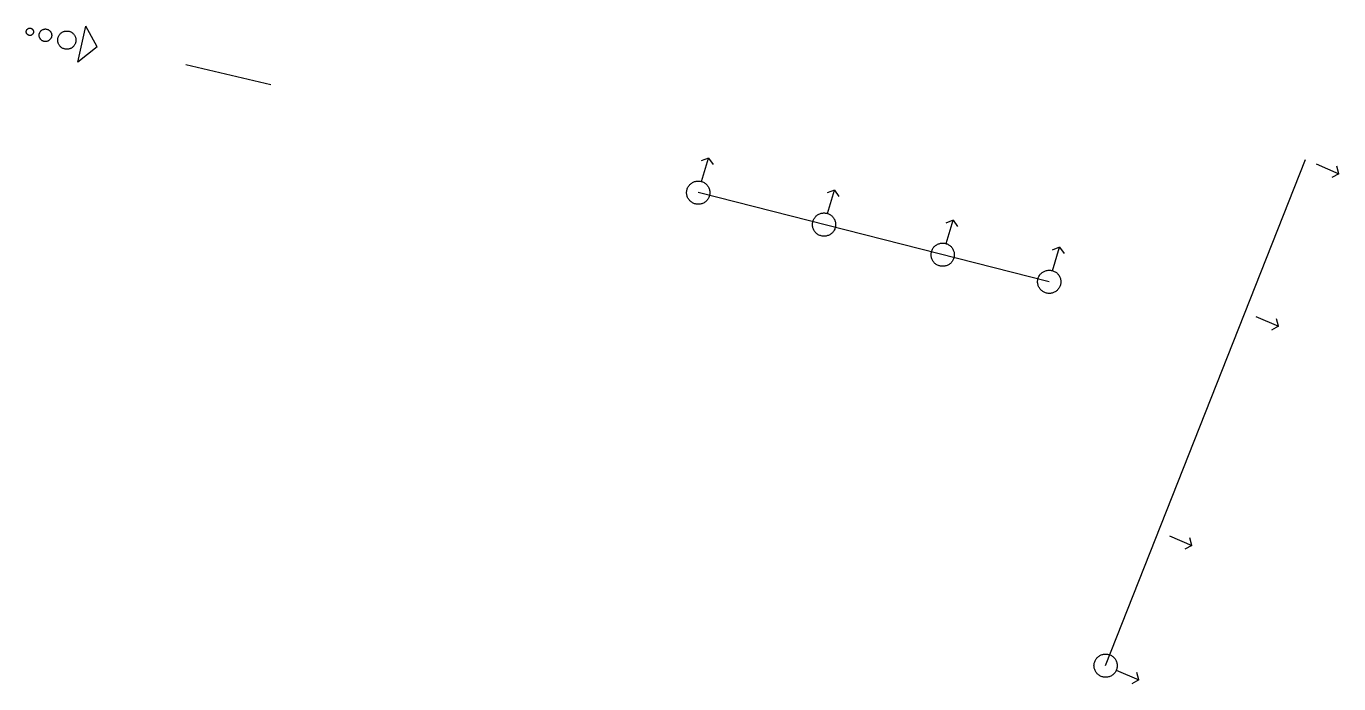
# Model space of a CAD drawing. Header units: inches. Extents: x 1390672 to 1398270, y 354915 to 360781.
# Drawn here: x 1394540.9 to 1394893.3, y 359137.7 to 359314.1 of the extents above; entities that cross this region are included whole.
import ezdxf

# ---------------------------------------------------------------- set-up
doc = ezdxf.new("R2010")
doc.units = ezdxf.units.IN
doc.header["$MEASUREMENT"] = 0

msp = doc.modelspace()

# ---------------------------------------------------------------- linework, layer by layer
for points in [[(1394542.85, 359312.59), (1394542.84, 359312.52), (1394542.84, 359312.46), (1394542.82, 359312.39), (1394542.81, 359312.32), (1394542.79, 359312.26), (1394542.76, 359312.19), (1394542.73, 359312.13), (1394542.7, 359312.07), (1394542.66, 359312.02), (1394542.62, 359311.96), (1394542.57, 359311.91), (1394542.52, 359311.86), (1394542.47, 359311.82), (1394542.41, 359311.78), (1394542.36, 359311.74), (1394542.3, 359311.71), (1394542.23, 359311.68), (1394542.17, 359311.66), (1394542.1, 359311.64), (1394542.04, 359311.63), (1394541.97, 359311.62), (1394541.9, 359311.61), (1394541.83, 359311.61), (1394541.77, 359311.62), (1394541.7, 359311.63), (1394541.63, 359311.64), (1394541.57, 359311.66), (1394541.5, 359311.68), (1394541.44, 359311.71), (1394541.38, 359311.74), (1394541.32, 359311.78), (1394541.27, 359311.82), (1394541.21, 359311.86), (1394541.16, 359311.91), (1394541.12, 359311.96), (1394541.08, 359312.02), (1394541.04, 359312.07), (1394541, 359312.13), (1394540.97, 359312.19), (1394540.95, 359312.26), (1394540.93, 359312.32), (1394540.91, 359312.39), (1394540.9, 359312.46), (1394540.89, 359312.52), (1394540.89, 359312.59), (1394540.89, 359312.66), (1394540.9, 359312.73), (1394540.91, 359312.79), (1394540.93, 359312.86), (1394540.95, 359312.93), (1394540.97, 359312.99), (1394541, 359313.05), (1394541.04, 359313.11), (1394541.08, 359313.17), (1394541.12, 359313.22), (1394541.16, 359313.27), (1394541.21, 359313.32), (1394541.27, 359313.36), (1394541.32, 359313.4), (1394541.38, 359313.44), (1394541.44, 359313.47), (1394541.5, 359313.5), (1394541.57, 359313.52), (1394541.63, 359313.54), (1394541.7, 359313.55), (1394541.77, 359313.56), (1394541.83, 359313.57), (1394541.9, 359313.57), (1394541.97, 359313.56), (1394542.04, 359313.55), (1394542.1, 359313.54), (1394542.17, 359313.52), (1394542.23, 359313.5), (1394542.3, 359313.47), (1394542.36, 359313.44), (1394542.41, 359313.4), (1394542.47, 359313.36), (1394542.52, 359313.32), (1394542.57, 359313.27), (1394542.62, 359313.22), (1394542.66, 359313.17), (1394542.7, 359313.11), (1394542.73, 359313.05), (1394542.76, 359312.99), (1394542.79, 359312.93), (1394542.81, 359312.86), (1394542.82, 359312.79), (1394542.84, 359312.73), (1394542.84, 359312.66), (1394542.85, 359312.59)], [(1394542.85, 359312.59), (1394542.84, 359312.52), (1394542.84, 359312.46), (1394542.82, 359312.39), (1394542.81, 359312.32), (1394542.79, 359312.26), (1394542.76, 359312.19), (1394542.73, 359312.13), (1394542.7, 359312.07), (1394542.66, 359312.02), (1394542.62, 359311.96), (1394542.57, 359311.91), (1394542.52, 359311.86), (1394542.47, 359311.82), (1394542.41, 359311.78), (1394542.36, 359311.74), (1394542.3, 359311.71), (1394542.23, 359311.68), (1394542.17, 359311.66), (1394542.1, 359311.64), (1394542.04, 359311.63), (1394541.97, 359311.62), (1394541.9, 359311.61), (1394541.83, 359311.61), (1394541.77, 359311.62), (1394541.7, 359311.63), (1394541.63, 359311.64), (1394541.57, 359311.66), (1394541.5, 359311.68), (1394541.44, 359311.71), (1394541.38, 359311.74), (1394541.32, 359311.78), (1394541.27, 359311.82), (1394541.21, 359311.86), (1394541.16, 359311.91), (1394541.12, 359311.96), (1394541.08, 359312.02), (1394541.04, 359312.07), (1394541, 359312.13), (1394540.97, 359312.19), (1394540.95, 359312.26), (1394540.93, 359312.32), (1394540.91, 359312.39), (1394540.9, 359312.46), (1394540.89, 359312.52), (1394540.89, 359312.59), (1394540.89, 359312.66), (1394540.9, 359312.73), (1394540.91, 359312.79), (1394540.93, 359312.86), (1394540.95, 359312.93), (1394540.97, 359312.99), (1394541, 359313.05), (1394541.04, 359313.11), (1394541.08, 359313.17), (1394541.12, 359313.22), (1394541.16, 359313.27), (1394541.21, 359313.32), (1394541.27, 359313.36), (1394541.32, 359313.4), (1394541.38, 359313.44), (1394541.44, 359313.47), (1394541.5, 359313.5), (1394541.57, 359313.52), (1394541.63, 359313.54), (1394541.7, 359313.55), (1394541.77, 359313.56), (1394541.83, 359313.57), (1394541.9, 359313.57), (1394541.97, 359313.56), (1394542.04, 359313.55), (1394542.1, 359313.54), (1394542.17, 359313.52), (1394542.23, 359313.5), (1394542.3, 359313.47), (1394542.36, 359313.44), (1394542.41, 359313.4), (1394542.47, 359313.36), (1394542.52, 359313.32), (1394542.57, 359313.27), (1394542.62, 359313.22), (1394542.66, 359313.17), (1394542.7, 359313.11), (1394542.73, 359313.05), (1394542.76, 359312.99), (1394542.79, 359312.93), (1394542.81, 359312.86), (1394542.82, 359312.79), (1394542.84, 359312.73), (1394542.84, 359312.66), (1394542.85, 359312.59)], [(1394547.73, 359311.65), (1394547.73, 359311.53), (1394547.71, 359311.41), (1394547.69, 359311.3), (1394547.67, 359311.18), (1394547.63, 359311.07), (1394547.59, 359310.96), (1394547.53, 359310.86), (1394547.47, 359310.76), (1394547.41, 359310.66), (1394547.34, 359310.56), (1394547.26, 359310.48), (1394547.17, 359310.4), (1394547.08, 359310.32), (1394546.99, 359310.25), (1394546.89, 359310.19), (1394546.78, 359310.13), (1394546.68, 359310.09), (1394546.57, 359310.04), (1394546.45, 359310.01), (1394546.34, 359309.99), (1394546.22, 359309.97), (1394546.1, 359309.96), (1394545.99, 359309.96), (1394545.87, 359309.97), (1394545.75, 359309.99), (1394545.64, 359310.01), (1394545.52, 359310.04), (1394545.41, 359310.09), (1394545.3, 359310.13), (1394545.2, 359310.19), (1394545.1, 359310.25), (1394545.01, 359310.32), (1394544.92, 359310.4), (1394544.83, 359310.48), (1394544.75, 359310.56), (1394544.68, 359310.66), (1394544.61, 359310.76), (1394544.55, 359310.86), (1394544.5, 359310.96), (1394544.46, 359311.07), (1394544.42, 359311.18), (1394544.39, 359311.3), (1394544.37, 359311.41), (1394544.36, 359311.53), (1394544.36, 359311.65), (1394544.36, 359311.77), (1394544.37, 359311.88), (1394544.39, 359312), (1394544.42, 359312.11), (1394544.46, 359312.23), (1394544.5, 359312.34), (1394544.55, 359312.44), (1394544.61, 359312.54), (1394544.68, 359312.64), (1394544.75, 359312.73), (1394544.83, 359312.82), (1394544.92, 359312.9), (1394545.01, 359312.98), (1394545.1, 359313.05), (1394545.2, 359313.11), (1394545.3, 359313.17), (1394545.41, 359313.21), (1394545.52, 359313.25), (1394545.64, 359313.29), (1394545.75, 359313.31), (1394545.87, 359313.33), (1394545.99, 359313.34), (1394546.1, 359313.34), (1394546.22, 359313.33), (1394546.34, 359313.31), (1394546.45, 359313.29), (1394546.57, 359313.25), (1394546.68, 359313.21), (1394546.78, 359313.17), (1394546.89, 359313.11), (1394546.99, 359313.05), (1394547.08, 359312.98), (1394547.17, 359312.9), (1394547.26, 359312.82), (1394547.34, 359312.73), (1394547.41, 359312.64), (1394547.47, 359312.54), (1394547.53, 359312.44), (1394547.59, 359312.34), (1394547.63, 359312.23), (1394547.67, 359312.11), (1394547.69, 359312), (1394547.71, 359311.88), (1394547.73, 359311.77), (1394547.73, 359311.65)], [(1394547.73, 359311.65), (1394547.73, 359311.53), (1394547.71, 359311.41), (1394547.69, 359311.3), (1394547.67, 359311.18), (1394547.63, 359311.07), (1394547.59, 359310.96), (1394547.53, 359310.86), (1394547.47, 359310.76), (1394547.41, 359310.66), (1394547.34, 359310.56), (1394547.26, 359310.48), (1394547.17, 359310.4), (1394547.08, 359310.32), (1394546.99, 359310.25), (1394546.89, 359310.19), (1394546.78, 359310.13), (1394546.68, 359310.09), (1394546.57, 359310.04), (1394546.45, 359310.01), (1394546.34, 359309.99), (1394546.22, 359309.97), (1394546.1, 359309.96), (1394545.99, 359309.96), (1394545.87, 359309.97), (1394545.75, 359309.99), (1394545.64, 359310.01), (1394545.52, 359310.04), (1394545.41, 359310.09), (1394545.3, 359310.13), (1394545.2, 359310.19), (1394545.1, 359310.25), (1394545.01, 359310.32), (1394544.92, 359310.4), (1394544.83, 359310.48), (1394544.75, 359310.56), (1394544.68, 359310.66), (1394544.61, 359310.76), (1394544.55, 359310.86), (1394544.5, 359310.96), (1394544.46, 359311.07), (1394544.42, 359311.18), (1394544.39, 359311.3), (1394544.37, 359311.41), (1394544.36, 359311.53), (1394544.36, 359311.65), (1394544.36, 359311.77), (1394544.37, 359311.88), (1394544.39, 359312), (1394544.42, 359312.11), (1394544.46, 359312.23), (1394544.5, 359312.34), (1394544.55, 359312.44), (1394544.61, 359312.54), (1394544.68, 359312.64), (1394544.75, 359312.73), (1394544.83, 359312.82), (1394544.92, 359312.9), (1394545.01, 359312.98), (1394545.1, 359313.05), (1394545.2, 359313.11), (1394545.3, 359313.17), (1394545.41, 359313.21), (1394545.52, 359313.25), (1394545.64, 359313.29), (1394545.75, 359313.31), (1394545.87, 359313.33), (1394545.99, 359313.34), (1394546.1, 359313.34), (1394546.22, 359313.33), (1394546.34, 359313.31), (1394546.45, 359313.29), (1394546.57, 359313.25), (1394546.68, 359313.21), (1394546.78, 359313.17), (1394546.89, 359313.11), (1394546.99, 359313.05), (1394547.08, 359312.98), (1394547.17, 359312.9), (1394547.26, 359312.82), (1394547.34, 359312.73), (1394547.41, 359312.64), (1394547.47, 359312.54), (1394547.53, 359312.44), (1394547.59, 359312.34), (1394547.63, 359312.23), (1394547.67, 359312.11), (1394547.69, 359312), (1394547.71, 359311.88), (1394547.73, 359311.77), (1394547.73, 359311.65)], [(1394554.24, 359310.35), (1394554.24, 359310.18), (1394554.22, 359310.01), (1394554.19, 359309.84), (1394554.15, 359309.68), (1394554.1, 359309.51), (1394554.03, 359309.36), (1394553.96, 359309.2), (1394553.87, 359309.05), (1394553.77, 359308.91), (1394553.67, 359308.78), (1394553.55, 359308.65), (1394553.43, 359308.53), (1394553.3, 359308.42), (1394553.16, 359308.32), (1394553.02, 359308.23), (1394552.87, 359308.15), (1394552.71, 359308.08), (1394552.55, 359308.02), (1394552.38, 359307.98), (1394552.22, 359307.94), (1394552.05, 359307.92), (1394551.88, 359307.9), (1394551.71, 359307.9), (1394551.54, 359307.92), (1394551.37, 359307.94), (1394551.2, 359307.98), (1394551.03, 359308.02), (1394550.87, 359308.08), (1394550.72, 359308.15), (1394550.57, 359308.23), (1394550.42, 359308.32), (1394550.28, 359308.42), (1394550.15, 359308.53), (1394550.03, 359308.65), (1394549.91, 359308.78), (1394549.81, 359308.91), (1394549.71, 359309.05), (1394549.63, 359309.2), (1394549.55, 359309.36), (1394549.49, 359309.51), (1394549.44, 359309.68), (1394549.39, 359309.84), (1394549.36, 359310.01), (1394549.35, 359310.18), (1394549.34, 359310.35), (1394549.35, 359310.52), (1394549.36, 359310.69), (1394549.39, 359310.86), (1394549.44, 359311.03), (1394549.49, 359311.19), (1394549.55, 359311.35), (1394549.63, 359311.5), (1394549.71, 359311.65), (1394549.81, 359311.79), (1394549.91, 359311.93), (1394550.03, 359312.06), (1394550.15, 359312.17), (1394550.28, 359312.28), (1394550.42, 359312.39), (1394550.57, 359312.48), (1394550.72, 359312.56), (1394550.87, 359312.63), (1394551.03, 359312.68), (1394551.2, 359312.73), (1394551.37, 359312.77), (1394551.54, 359312.79), (1394551.71, 359312.8), (1394551.88, 359312.8), (1394552.05, 359312.79), (1394552.22, 359312.77), (1394552.38, 359312.73), (1394552.55, 359312.68), (1394552.71, 359312.63), (1394552.87, 359312.56), (1394553.02, 359312.48), (1394553.16, 359312.39), (1394553.3, 359312.28), (1394553.43, 359312.17), (1394553.55, 359312.06), (1394553.67, 359311.93), (1394553.77, 359311.79), (1394553.87, 359311.65), (1394553.96, 359311.5), (1394554.03, 359311.35), (1394554.1, 359311.19), (1394554.15, 359311.03), (1394554.19, 359310.86), (1394554.22, 359310.69), (1394554.24, 359310.52), (1394554.24, 359310.35)], [(1394554.24, 359310.35), (1394554.24, 359310.18), (1394554.22, 359310.01), (1394554.19, 359309.84), (1394554.15, 359309.68), (1394554.1, 359309.51), (1394554.03, 359309.36), (1394553.96, 359309.2), (1394553.87, 359309.05), (1394553.77, 359308.91), (1394553.67, 359308.78), (1394553.55, 359308.65), (1394553.43, 359308.53), (1394553.3, 359308.42), (1394553.16, 359308.32), (1394553.02, 359308.23), (1394552.87, 359308.15), (1394552.71, 359308.08), (1394552.55, 359308.02), (1394552.38, 359307.98), (1394552.22, 359307.94), (1394552.05, 359307.92), (1394551.88, 359307.9), (1394551.71, 359307.9), (1394551.54, 359307.92), (1394551.37, 359307.94), (1394551.2, 359307.98), (1394551.03, 359308.02), (1394550.87, 359308.08), (1394550.72, 359308.15), (1394550.57, 359308.23), (1394550.42, 359308.32), (1394550.28, 359308.42), (1394550.15, 359308.53), (1394550.03, 359308.65), (1394549.91, 359308.78), (1394549.81, 359308.91), (1394549.71, 359309.05), (1394549.63, 359309.2), (1394549.55, 359309.36), (1394549.49, 359309.51), (1394549.44, 359309.68), (1394549.39, 359309.84), (1394549.36, 359310.01), (1394549.35, 359310.18), (1394549.34, 359310.35), (1394549.35, 359310.52), (1394549.36, 359310.69), (1394549.39, 359310.86), (1394549.44, 359311.03), (1394549.49, 359311.19), (1394549.55, 359311.35), (1394549.63, 359311.5), (1394549.71, 359311.65), (1394549.81, 359311.79), (1394549.91, 359311.93), (1394550.03, 359312.06), (1394550.15, 359312.17), (1394550.28, 359312.28), (1394550.42, 359312.39), (1394550.57, 359312.48), (1394550.72, 359312.56), (1394550.87, 359312.63), (1394551.03, 359312.68), (1394551.2, 359312.73), (1394551.37, 359312.77), (1394551.54, 359312.79), (1394551.71, 359312.8), (1394551.88, 359312.8), (1394552.05, 359312.79), (1394552.22, 359312.77), (1394552.38, 359312.73), (1394552.55, 359312.68), (1394552.71, 359312.63), (1394552.87, 359312.56), (1394553.02, 359312.48), (1394553.16, 359312.39), (1394553.3, 359312.28), (1394553.43, 359312.17), (1394553.55, 359312.06), (1394553.67, 359311.93), (1394553.77, 359311.79), (1394553.87, 359311.65), (1394553.96, 359311.5), (1394554.03, 359311.35), (1394554.1, 359311.19), (1394554.15, 359311.03), (1394554.19, 359310.86), (1394554.22, 359310.69), (1394554.24, 359310.52), (1394554.24, 359310.35)], [(1394554.71, 359304.42), (1394556.89, 359314.07)], [(1394554.71, 359304.42), (1394556.89, 359314.07)], [(1394559.9, 359308.53), (1394556.89, 359314.07)], [(1394559.9, 359308.53), (1394556.89, 359314.07)], [(1394559.9, 359308.53), (1394554.71, 359304.42)], [(1394559.9, 359308.53), (1394554.71, 359304.42)], [(1394606.51, 359298.32), (1394583.77, 359303.69)], [(1394606.51, 359298.32), (1394583.77, 359303.69)], [(1394724.09, 359278.7), (1394722.13, 359277.93)], [(1394724.09, 359278.7), (1394722.13, 359277.93)], [(1394724.09, 359278.7), (1394722.13, 359277.93)], [(1394722.21, 359272.41), (1394724.09, 359278.7)], [(1394722.21, 359272.41), (1394724.09, 359278.7)], [(1394722.21, 359272.41), (1394724.09, 359278.7)], [(1394724.09, 359278.7), (1394725.31, 359276.98)], [(1394724.09, 359278.7), (1394725.31, 359276.98)], [(1394724.09, 359278.7), (1394725.31, 359276.98)], [(1394830.67, 359142.52), (1394884.37, 359278.36)], [(1394887.23, 359277.12), (1394893.26, 359274.51)], [(1394893.26, 359274.51), (1394892.72, 359276.55)], [(1394724.42, 359269.43), (1394724.41, 359269.21), (1394724.39, 359268.99), (1394724.35, 359268.78), (1394724.3, 359268.57), (1394724.23, 359268.36), (1394724.15, 359268.16), (1394724.05, 359267.96), (1394723.94, 359267.77), (1394723.82, 359267.59), (1394723.69, 359267.42), (1394723.54, 359267.26), (1394723.39, 359267.11), (1394723.22, 359266.97), (1394723.04, 359266.84), (1394722.86, 359266.73), (1394722.67, 359266.62), (1394722.47, 359266.54), (1394722.27, 359266.46), (1394722.06, 359266.4), (1394721.84, 359266.36), (1394721.63, 359266.33), (1394721.41, 359266.31), (1394721.19, 359266.31), (1394720.98, 359266.33), (1394720.76, 359266.36), (1394720.55, 359266.4), (1394720.34, 359266.46), (1394720.13, 359266.54), (1394719.94, 359266.62), (1394719.74, 359266.73), (1394719.56, 359266.84), (1394719.38, 359266.97), (1394719.22, 359267.11), (1394719.06, 359267.26), (1394718.91, 359267.42), (1394718.78, 359267.59), (1394718.66, 359267.77), (1394718.55, 359267.96), (1394718.45, 359268.16), (1394718.37, 359268.36), (1394718.31, 359268.57), (1394718.25, 359268.78), (1394718.22, 359268.99), (1394718.19, 359269.21), (1394718.19, 359269.43), (1394718.19, 359269.64), (1394718.22, 359269.86), (1394718.25, 359270.07), (1394718.31, 359270.28), (1394718.37, 359270.49), (1394718.45, 359270.69), (1394718.55, 359270.89), (1394718.66, 359271.08), (1394718.78, 359271.26), (1394718.91, 359271.43), (1394719.06, 359271.59), (1394719.22, 359271.74), (1394719.38, 359271.88), (1394719.56, 359272.01), (1394719.74, 359272.12), (1394719.94, 359272.23), (1394720.13, 359272.32), (1394720.34, 359272.39), (1394720.55, 359272.45), (1394720.76, 359272.49), (1394720.98, 359272.53), (1394721.19, 359272.54), (1394721.41, 359272.54), (1394721.63, 359272.53), (1394721.84, 359272.49), (1394722.06, 359272.45), (1394722.27, 359272.39), (1394722.47, 359272.32), (1394722.67, 359272.23), (1394722.86, 359272.12), (1394723.04, 359272.01), (1394723.22, 359271.88), (1394723.39, 359271.74), (1394723.54, 359271.59), (1394723.69, 359271.43), (1394723.82, 359271.26), (1394723.94, 359271.08), (1394724.05, 359270.89), (1394724.15, 359270.69), (1394724.23, 359270.49), (1394724.3, 359270.28), (1394724.35, 359270.07), (1394724.39, 359269.86), (1394724.41, 359269.64), (1394724.42, 359269.43)], [(1394724.42, 359269.43), (1394724.41, 359269.21), (1394724.39, 359268.99), (1394724.35, 359268.78), (1394724.3, 359268.57), (1394724.23, 359268.36), (1394724.15, 359268.16), (1394724.05, 359267.96), (1394723.94, 359267.77), (1394723.82, 359267.59), (1394723.69, 359267.42), (1394723.54, 359267.26), (1394723.39, 359267.11), (1394723.22, 359266.97), (1394723.04, 359266.84), (1394722.86, 359266.73), (1394722.67, 359266.62), (1394722.47, 359266.54), (1394722.27, 359266.46), (1394722.06, 359266.4), (1394721.84, 359266.36), (1394721.63, 359266.33), (1394721.41, 359266.31), (1394721.19, 359266.31), (1394720.98, 359266.33), (1394720.76, 359266.36), (1394720.55, 359266.4), (1394720.34, 359266.46), (1394720.13, 359266.54), (1394719.94, 359266.62), (1394719.74, 359266.73), (1394719.56, 359266.84), (1394719.38, 359266.97), (1394719.22, 359267.11), (1394719.06, 359267.26), (1394718.91, 359267.42), (1394718.78, 359267.59), (1394718.66, 359267.77), (1394718.55, 359267.96), (1394718.45, 359268.16), (1394718.37, 359268.36), (1394718.31, 359268.57), (1394718.25, 359268.78), (1394718.22, 359268.99), (1394718.19, 359269.21), (1394718.19, 359269.43), (1394718.19, 359269.64), (1394718.22, 359269.86), (1394718.25, 359270.07), (1394718.31, 359270.28), (1394718.37, 359270.49), (1394718.45, 359270.69), (1394718.55, 359270.89), (1394718.66, 359271.08), (1394718.78, 359271.26), (1394718.91, 359271.43), (1394719.06, 359271.59), (1394719.22, 359271.74), (1394719.38, 359271.88), (1394719.56, 359272.01), (1394719.74, 359272.12), (1394719.94, 359272.23), (1394720.13, 359272.32), (1394720.34, 359272.39), (1394720.55, 359272.45), (1394720.76, 359272.49), (1394720.98, 359272.53), (1394721.19, 359272.54), (1394721.41, 359272.54), (1394721.63, 359272.53), (1394721.84, 359272.49), (1394722.06, 359272.45), (1394722.27, 359272.39), (1394722.47, 359272.32), (1394722.67, 359272.23), (1394722.86, 359272.12), (1394723.04, 359272.01), (1394723.22, 359271.88), (1394723.39, 359271.74), (1394723.54, 359271.59), (1394723.69, 359271.43), (1394723.82, 359271.26), (1394723.94, 359271.08), (1394724.05, 359270.89), (1394724.15, 359270.69), (1394724.23, 359270.49), (1394724.3, 359270.28), (1394724.35, 359270.07), (1394724.39, 359269.86), (1394724.41, 359269.64), (1394724.42, 359269.43)], [(1394724.42, 359269.43), (1394724.41, 359269.21), (1394724.39, 359268.99), (1394724.35, 359268.78), (1394724.3, 359268.57), (1394724.23, 359268.36), (1394724.15, 359268.16), (1394724.05, 359267.96), (1394723.94, 359267.77), (1394723.82, 359267.59), (1394723.69, 359267.42), (1394723.54, 359267.26), (1394723.39, 359267.11), (1394723.22, 359266.97), (1394723.04, 359266.84), (1394722.86, 359266.73), (1394722.67, 359266.62), (1394722.47, 359266.54), (1394722.27, 359266.46), (1394722.06, 359266.4), (1394721.84, 359266.36), (1394721.63, 359266.33), (1394721.41, 359266.31), (1394721.19, 359266.31), (1394720.98, 359266.33), (1394720.76, 359266.36), (1394720.55, 359266.4), (1394720.34, 359266.46), (1394720.13, 359266.54), (1394719.94, 359266.62), (1394719.74, 359266.73), (1394719.56, 359266.84), (1394719.38, 359266.97), (1394719.22, 359267.11), (1394719.06, 359267.26), (1394718.91, 359267.42), (1394718.78, 359267.59), (1394718.66, 359267.77), (1394718.55, 359267.96), (1394718.45, 359268.16), (1394718.37, 359268.36), (1394718.31, 359268.57), (1394718.25, 359268.78), (1394718.22, 359268.99), (1394718.19, 359269.21), (1394718.19, 359269.43), (1394718.19, 359269.64), (1394718.22, 359269.86), (1394718.25, 359270.07), (1394718.31, 359270.28), (1394718.37, 359270.49), (1394718.45, 359270.69), (1394718.55, 359270.89), (1394718.66, 359271.08), (1394718.78, 359271.26), (1394718.91, 359271.43), (1394719.06, 359271.59), (1394719.22, 359271.74), (1394719.38, 359271.88), (1394719.56, 359272.01), (1394719.74, 359272.12), (1394719.94, 359272.23), (1394720.13, 359272.32), (1394720.34, 359272.39), (1394720.55, 359272.45), (1394720.76, 359272.49), (1394720.98, 359272.53), (1394721.19, 359272.54), (1394721.41, 359272.54), (1394721.63, 359272.53), (1394721.84, 359272.49), (1394722.06, 359272.45), (1394722.27, 359272.39), (1394722.47, 359272.32), (1394722.67, 359272.23), (1394722.86, 359272.12), (1394723.04, 359272.01), (1394723.22, 359271.88), (1394723.39, 359271.74), (1394723.54, 359271.59), (1394723.69, 359271.43), (1394723.82, 359271.26), (1394723.94, 359271.08), (1394724.05, 359270.89), (1394724.15, 359270.69), (1394724.23, 359270.49), (1394724.3, 359270.28), (1394724.35, 359270.07), (1394724.39, 359269.86), (1394724.41, 359269.64), (1394724.42, 359269.43)], [(1394893.26, 359274.51), (1394891.41, 359273.51)], [(1394815.53, 359245.51), (1394721.3, 359269.43)], [(1394815.53, 359245.51), (1394721.3, 359269.43)], [(1394815.53, 359245.51), (1394721.3, 359269.43)], [(1394757.87, 359270.13), (1394755.91, 359269.36)], [(1394757.87, 359270.13), (1394755.91, 359269.36)], [(1394757.87, 359270.13), (1394755.91, 359269.36)], [(1394755.98, 359263.84), (1394757.87, 359270.13)], [(1394755.98, 359263.84), (1394757.87, 359270.13)], [(1394755.98, 359263.84), (1394757.87, 359270.13)], [(1394757.87, 359270.13), (1394759.08, 359268.41)], [(1394757.87, 359270.13), (1394759.08, 359268.41)], [(1394757.87, 359270.13), (1394759.08, 359268.41)], [(1394758.19, 359260.85), (1394758.19, 359260.64), (1394758.16, 359260.42), (1394758.13, 359260.21), (1394758.07, 359259.99), (1394758.01, 359259.79), (1394757.93, 359259.59), (1394757.83, 359259.39), (1394757.72, 359259.2), (1394757.6, 359259.02), (1394757.47, 359258.85), (1394757.32, 359258.69), (1394757.16, 359258.54), (1394757, 359258.4), (1394756.82, 359258.27), (1394756.64, 359258.15), (1394756.44, 359258.05), (1394756.25, 359257.96), (1394756.04, 359257.89), (1394755.83, 359257.83), (1394755.62, 359257.78), (1394755.4, 359257.75), (1394755.19, 359257.74), (1394754.97, 359257.74), (1394754.75, 359257.75), (1394754.54, 359257.78), (1394754.32, 359257.83), (1394754.12, 359257.89), (1394753.91, 359257.96), (1394753.71, 359258.05), (1394753.52, 359258.15), (1394753.34, 359258.27), (1394753.16, 359258.4), (1394752.99, 359258.54), (1394752.84, 359258.69), (1394752.69, 359258.85), (1394752.56, 359259.02), (1394752.44, 359259.2), (1394752.33, 359259.39), (1394752.23, 359259.59), (1394752.15, 359259.79), (1394752.08, 359259.99), (1394752.03, 359260.21), (1394751.99, 359260.42), (1394751.97, 359260.64), (1394751.96, 359260.85), (1394751.97, 359261.07), (1394751.99, 359261.29), (1394752.03, 359261.5), (1394752.08, 359261.71), (1394752.15, 359261.92), (1394752.23, 359262.12), (1394752.33, 359262.32), (1394752.44, 359262.51), (1394752.56, 359262.69), (1394752.69, 359262.86), (1394752.84, 359263.02), (1394752.99, 359263.17), (1394753.16, 359263.31), (1394753.34, 359263.44), (1394753.52, 359263.55), (1394753.71, 359263.65), (1394753.91, 359263.74), (1394754.12, 359263.82), (1394754.32, 359263.88), (1394754.54, 359263.92), (1394754.75, 359263.95), (1394754.97, 359263.97), (1394755.19, 359263.97), (1394755.4, 359263.95), (1394755.62, 359263.92), (1394755.83, 359263.88), (1394756.04, 359263.82), (1394756.25, 359263.74), (1394756.44, 359263.65), (1394756.64, 359263.55), (1394756.82, 359263.44), (1394757, 359263.31), (1394757.16, 359263.17), (1394757.32, 359263.02), (1394757.47, 359262.86), (1394757.6, 359262.69), (1394757.72, 359262.51), (1394757.83, 359262.32), (1394757.93, 359262.12), (1394758.01, 359261.92), (1394758.07, 359261.71), (1394758.13, 359261.5), (1394758.16, 359261.29), (1394758.19, 359261.07), (1394758.19, 359260.85)], [(1394758.19, 359260.85), (1394758.19, 359260.64), (1394758.16, 359260.42), (1394758.13, 359260.21), (1394758.07, 359259.99), (1394758.01, 359259.79), (1394757.93, 359259.59), (1394757.83, 359259.39), (1394757.72, 359259.2), (1394757.6, 359259.02), (1394757.47, 359258.85), (1394757.32, 359258.69), (1394757.16, 359258.54), (1394757, 359258.4), (1394756.82, 359258.27), (1394756.64, 359258.15), (1394756.44, 359258.05), (1394756.25, 359257.96), (1394756.04, 359257.89), (1394755.83, 359257.83), (1394755.62, 359257.78), (1394755.4, 359257.75), (1394755.19, 359257.74), (1394754.97, 359257.74), (1394754.75, 359257.75), (1394754.54, 359257.78), (1394754.32, 359257.83), (1394754.12, 359257.89), (1394753.91, 359257.96), (1394753.71, 359258.05), (1394753.52, 359258.15), (1394753.34, 359258.27), (1394753.16, 359258.4), (1394752.99, 359258.54), (1394752.84, 359258.69), (1394752.69, 359258.85), (1394752.56, 359259.02), (1394752.44, 359259.2), (1394752.33, 359259.39), (1394752.23, 359259.59), (1394752.15, 359259.79), (1394752.08, 359259.99), (1394752.03, 359260.21), (1394751.99, 359260.42), (1394751.97, 359260.64), (1394751.96, 359260.85), (1394751.97, 359261.07), (1394751.99, 359261.29), (1394752.03, 359261.5), (1394752.08, 359261.71), (1394752.15, 359261.92), (1394752.23, 359262.12), (1394752.33, 359262.32), (1394752.44, 359262.51), (1394752.56, 359262.69), (1394752.69, 359262.86), (1394752.84, 359263.02), (1394752.99, 359263.17), (1394753.16, 359263.31), (1394753.34, 359263.44), (1394753.52, 359263.55), (1394753.71, 359263.65), (1394753.91, 359263.74), (1394754.12, 359263.82), (1394754.32, 359263.88), (1394754.54, 359263.92), (1394754.75, 359263.95), (1394754.97, 359263.97), (1394755.19, 359263.97), (1394755.4, 359263.95), (1394755.62, 359263.92), (1394755.83, 359263.88), (1394756.04, 359263.82), (1394756.25, 359263.74), (1394756.44, 359263.65), (1394756.64, 359263.55), (1394756.82, 359263.44), (1394757, 359263.31), (1394757.16, 359263.17), (1394757.32, 359263.02), (1394757.47, 359262.86), (1394757.6, 359262.69), (1394757.72, 359262.51), (1394757.83, 359262.32), (1394757.93, 359262.12), (1394758.01, 359261.92), (1394758.07, 359261.71), (1394758.13, 359261.5), (1394758.16, 359261.29), (1394758.19, 359261.07), (1394758.19, 359260.85)], [(1394758.19, 359260.85), (1394758.19, 359260.64), (1394758.16, 359260.42), (1394758.13, 359260.21), (1394758.07, 359259.99), (1394758.01, 359259.79), (1394757.93, 359259.59), (1394757.83, 359259.39), (1394757.72, 359259.2), (1394757.6, 359259.02), (1394757.47, 359258.85), (1394757.32, 359258.69), (1394757.16, 359258.54), (1394757, 359258.4), (1394756.82, 359258.27), (1394756.64, 359258.15), (1394756.44, 359258.05), (1394756.25, 359257.96), (1394756.04, 359257.89), (1394755.83, 359257.83), (1394755.62, 359257.78), (1394755.4, 359257.75), (1394755.19, 359257.74), (1394754.97, 359257.74), (1394754.75, 359257.75), (1394754.54, 359257.78), (1394754.32, 359257.83), (1394754.12, 359257.89), (1394753.91, 359257.96), (1394753.71, 359258.05), (1394753.52, 359258.15), (1394753.34, 359258.27), (1394753.16, 359258.4), (1394752.99, 359258.54), (1394752.84, 359258.69), (1394752.69, 359258.85), (1394752.56, 359259.02), (1394752.44, 359259.2), (1394752.33, 359259.39), (1394752.23, 359259.59), (1394752.15, 359259.79), (1394752.08, 359259.99), (1394752.03, 359260.21), (1394751.99, 359260.42), (1394751.97, 359260.64), (1394751.96, 359260.85), (1394751.97, 359261.07), (1394751.99, 359261.29), (1394752.03, 359261.5), (1394752.08, 359261.71), (1394752.15, 359261.92), (1394752.23, 359262.12), (1394752.33, 359262.32), (1394752.44, 359262.51), (1394752.56, 359262.69), (1394752.69, 359262.86), (1394752.84, 359263.02), (1394752.99, 359263.17), (1394753.16, 359263.31), (1394753.34, 359263.44), (1394753.52, 359263.55), (1394753.71, 359263.65), (1394753.91, 359263.74), (1394754.12, 359263.82), (1394754.32, 359263.88), (1394754.54, 359263.92), (1394754.75, 359263.95), (1394754.97, 359263.97), (1394755.19, 359263.97), (1394755.4, 359263.95), (1394755.62, 359263.92), (1394755.83, 359263.88), (1394756.04, 359263.82), (1394756.25, 359263.74), (1394756.44, 359263.65), (1394756.64, 359263.55), (1394756.82, 359263.44), (1394757, 359263.31), (1394757.16, 359263.17), (1394757.32, 359263.02), (1394757.47, 359262.86), (1394757.6, 359262.69), (1394757.72, 359262.51), (1394757.83, 359262.32), (1394757.93, 359262.12), (1394758.01, 359261.92), (1394758.07, 359261.71), (1394758.13, 359261.5), (1394758.16, 359261.29), (1394758.19, 359261.07), (1394758.19, 359260.85)], [(1394789.72, 359262.05), (1394787.75, 359261.28)], [(1394789.72, 359262.05), (1394787.75, 359261.28)], [(1394789.72, 359262.05), (1394787.75, 359261.28)], [(1394787.83, 359255.75), (1394789.72, 359262.05)], [(1394787.83, 359255.75), (1394789.72, 359262.05)], [(1394787.83, 359255.75), (1394789.72, 359262.05)], [(1394789.72, 359262.05), (1394790.93, 359260.33)], [(1394789.72, 359262.05), (1394790.93, 359260.33)], [(1394789.72, 359262.05), (1394790.93, 359260.33)], [(1394790.04, 359252.77), (1394790.03, 359252.55), (1394790.01, 359252.34), (1394789.97, 359252.12), (1394789.92, 359251.91), (1394789.85, 359251.71), (1394789.77, 359251.5), (1394789.68, 359251.31), (1394789.57, 359251.12), (1394789.45, 359250.94), (1394789.31, 359250.77), (1394789.17, 359250.61), (1394789.01, 359250.46), (1394788.84, 359250.32), (1394788.67, 359250.19), (1394788.48, 359250.07), (1394788.29, 359249.97), (1394788.09, 359249.88), (1394787.89, 359249.81), (1394787.68, 359249.75), (1394787.47, 359249.7), (1394787.25, 359249.67), (1394787.03, 359249.66), (1394786.82, 359249.66), (1394786.6, 359249.67), (1394786.38, 359249.7), (1394786.17, 359249.75), (1394785.96, 359249.81), (1394785.76, 359249.88), (1394785.56, 359249.97), (1394785.37, 359250.07), (1394785.18, 359250.19), (1394785.01, 359250.32), (1394784.84, 359250.46), (1394784.68, 359250.61), (1394784.54, 359250.77), (1394784.4, 359250.94), (1394784.28, 359251.12), (1394784.17, 359251.31), (1394784.08, 359251.5), (1394784, 359251.71), (1394783.93, 359251.91), (1394783.88, 359252.12), (1394783.84, 359252.34), (1394783.82, 359252.55), (1394783.81, 359252.77), (1394783.82, 359252.99), (1394783.84, 359253.21), (1394783.88, 359253.42), (1394783.93, 359253.63), (1394784, 359253.84), (1394784.08, 359254.04), (1394784.17, 359254.23), (1394784.28, 359254.42), (1394784.4, 359254.6), (1394784.54, 359254.77), (1394784.68, 359254.94), (1394784.84, 359255.09), (1394785.01, 359255.23), (1394785.18, 359255.36), (1394785.37, 359255.47), (1394785.56, 359255.57), (1394785.76, 359255.66), (1394785.96, 359255.74), (1394786.17, 359255.8), (1394786.38, 359255.84), (1394786.6, 359255.87), (1394786.82, 359255.89), (1394787.03, 359255.89), (1394787.25, 359255.87), (1394787.47, 359255.84), (1394787.68, 359255.8), (1394787.89, 359255.74), (1394788.09, 359255.66), (1394788.29, 359255.57), (1394788.48, 359255.47), (1394788.67, 359255.36), (1394788.84, 359255.23), (1394789.01, 359255.09), (1394789.17, 359254.94), (1394789.31, 359254.77), (1394789.45, 359254.6), (1394789.57, 359254.42), (1394789.68, 359254.23), (1394789.77, 359254.04), (1394789.85, 359253.84), (1394789.92, 359253.63), (1394789.97, 359253.42), (1394790.01, 359253.21), (1394790.03, 359252.99), (1394790.04, 359252.77)], [(1394790.04, 359252.77), (1394790.03, 359252.55), (1394790.01, 359252.34), (1394789.97, 359252.12), (1394789.92, 359251.91), (1394789.85, 359251.71), (1394789.77, 359251.5), (1394789.68, 359251.31), (1394789.57, 359251.12), (1394789.45, 359250.94), (1394789.31, 359250.77), (1394789.17, 359250.61), (1394789.01, 359250.46), (1394788.84, 359250.32), (1394788.67, 359250.19), (1394788.48, 359250.07), (1394788.29, 359249.97), (1394788.09, 359249.88), (1394787.89, 359249.81), (1394787.68, 359249.75), (1394787.47, 359249.7), (1394787.25, 359249.67), (1394787.03, 359249.66), (1394786.82, 359249.66), (1394786.6, 359249.67), (1394786.38, 359249.7), (1394786.17, 359249.75), (1394785.96, 359249.81), (1394785.76, 359249.88), (1394785.56, 359249.97), (1394785.37, 359250.07), (1394785.18, 359250.19), (1394785.01, 359250.32), (1394784.84, 359250.46), (1394784.68, 359250.61), (1394784.54, 359250.77), (1394784.4, 359250.94), (1394784.28, 359251.12), (1394784.17, 359251.31), (1394784.08, 359251.5), (1394784, 359251.71), (1394783.93, 359251.91), (1394783.88, 359252.12), (1394783.84, 359252.34), (1394783.82, 359252.55), (1394783.81, 359252.77), (1394783.82, 359252.99), (1394783.84, 359253.21), (1394783.88, 359253.42), (1394783.93, 359253.63), (1394784, 359253.84), (1394784.08, 359254.04), (1394784.17, 359254.23), (1394784.28, 359254.42), (1394784.4, 359254.6), (1394784.54, 359254.77), (1394784.68, 359254.94), (1394784.84, 359255.09), (1394785.01, 359255.23), (1394785.18, 359255.36), (1394785.37, 359255.47), (1394785.56, 359255.57), (1394785.76, 359255.66), (1394785.96, 359255.74), (1394786.17, 359255.8), (1394786.38, 359255.84), (1394786.6, 359255.87), (1394786.82, 359255.89), (1394787.03, 359255.89), (1394787.25, 359255.87), (1394787.47, 359255.84), (1394787.68, 359255.8), (1394787.89, 359255.74), (1394788.09, 359255.66), (1394788.29, 359255.57), (1394788.48, 359255.47), (1394788.67, 359255.36), (1394788.84, 359255.23), (1394789.01, 359255.09), (1394789.17, 359254.94), (1394789.31, 359254.77), (1394789.45, 359254.6), (1394789.57, 359254.42), (1394789.68, 359254.23), (1394789.77, 359254.04), (1394789.85, 359253.84), (1394789.92, 359253.63), (1394789.97, 359253.42), (1394790.01, 359253.21), (1394790.03, 359252.99), (1394790.04, 359252.77)], [(1394790.04, 359252.77), (1394790.03, 359252.55), (1394790.01, 359252.34), (1394789.97, 359252.12), (1394789.92, 359251.91), (1394789.85, 359251.71), (1394789.77, 359251.5), (1394789.68, 359251.31), (1394789.57, 359251.12), (1394789.45, 359250.94), (1394789.31, 359250.77), (1394789.17, 359250.61), (1394789.01, 359250.46), (1394788.84, 359250.32), (1394788.67, 359250.19), (1394788.48, 359250.07), (1394788.29, 359249.97), (1394788.09, 359249.88), (1394787.89, 359249.81), (1394787.68, 359249.75), (1394787.47, 359249.7), (1394787.25, 359249.67), (1394787.03, 359249.66), (1394786.82, 359249.66), (1394786.6, 359249.67), (1394786.38, 359249.7), (1394786.17, 359249.75), (1394785.96, 359249.81), (1394785.76, 359249.88), (1394785.56, 359249.97), (1394785.37, 359250.07), (1394785.18, 359250.19), (1394785.01, 359250.32), (1394784.84, 359250.46), (1394784.68, 359250.61), (1394784.54, 359250.77), (1394784.4, 359250.94), (1394784.28, 359251.12), (1394784.17, 359251.31), (1394784.08, 359251.5), (1394784, 359251.71), (1394783.93, 359251.91), (1394783.88, 359252.12), (1394783.84, 359252.34), (1394783.82, 359252.55), (1394783.81, 359252.77), (1394783.82, 359252.99), (1394783.84, 359253.21), (1394783.88, 359253.42), (1394783.93, 359253.63), (1394784, 359253.84), (1394784.08, 359254.04), (1394784.17, 359254.23), (1394784.28, 359254.42), (1394784.4, 359254.6), (1394784.54, 359254.77), (1394784.68, 359254.94), (1394784.84, 359255.09), (1394785.01, 359255.23), (1394785.18, 359255.36), (1394785.37, 359255.47), (1394785.56, 359255.57), (1394785.76, 359255.66), (1394785.96, 359255.74), (1394786.17, 359255.8), (1394786.38, 359255.84), (1394786.6, 359255.87), (1394786.82, 359255.89), (1394787.03, 359255.89), (1394787.25, 359255.87), (1394787.47, 359255.84), (1394787.68, 359255.8), (1394787.89, 359255.74), (1394788.09, 359255.66), (1394788.29, 359255.57), (1394788.48, 359255.47), (1394788.67, 359255.36), (1394788.84, 359255.23), (1394789.01, 359255.09), (1394789.17, 359254.94), (1394789.31, 359254.77), (1394789.45, 359254.6), (1394789.57, 359254.42), (1394789.68, 359254.23), (1394789.77, 359254.04), (1394789.85, 359253.84), (1394789.92, 359253.63), (1394789.97, 359253.42), (1394790.01, 359253.21), (1394790.03, 359252.99), (1394790.04, 359252.77)], [(1394818.32, 359254.79), (1394816.36, 359254.02)], [(1394818.32, 359254.79), (1394816.36, 359254.02)], [(1394818.32, 359254.79), (1394816.36, 359254.02)], [(1394816.44, 359248.49), (1394818.32, 359254.79)], [(1394816.44, 359248.49), (1394818.32, 359254.79)], [(1394816.44, 359248.49), (1394818.32, 359254.79)], [(1394818.32, 359254.79), (1394819.54, 359253.07)], [(1394818.32, 359254.79), (1394819.54, 359253.07)], [(1394818.32, 359254.79), (1394819.54, 359253.07)], [(1394818.65, 359245.51), (1394818.64, 359245.29), (1394818.62, 359245.08), (1394818.58, 359244.86), (1394818.53, 359244.65), (1394818.46, 359244.45), (1394818.38, 359244.24), (1394818.28, 359244.05), (1394818.17, 359243.86), (1394818.05, 359243.68), (1394817.92, 359243.51), (1394817.77, 359243.35), (1394817.62, 359243.2), (1394817.45, 359243.06), (1394817.27, 359242.93), (1394817.09, 359242.81), (1394816.9, 359242.71), (1394816.7, 359242.62), (1394816.49, 359242.55), (1394816.29, 359242.49), (1394816.07, 359242.44), (1394815.86, 359242.41), (1394815.64, 359242.4), (1394815.42, 359242.4), (1394815.21, 359242.41), (1394814.99, 359242.44), (1394814.78, 359242.49), (1394814.57, 359242.55), (1394814.36, 359242.62), (1394814.17, 359242.71), (1394813.97, 359242.81), (1394813.79, 359242.93), (1394813.61, 359243.06), (1394813.45, 359243.2), (1394813.29, 359243.35), (1394813.14, 359243.51), (1394813.01, 359243.68), (1394812.89, 359243.86), (1394812.78, 359244.05), (1394812.68, 359244.24), (1394812.6, 359244.45), (1394812.54, 359244.65), (1394812.48, 359244.86), (1394812.45, 359245.08), (1394812.42, 359245.29), (1394812.42, 359245.51), (1394812.42, 359245.73), (1394812.45, 359245.95), (1394812.48, 359246.16), (1394812.54, 359246.37), (1394812.6, 359246.58), (1394812.68, 359246.78), (1394812.78, 359246.97), (1394812.89, 359247.16), (1394813.01, 359247.34), (1394813.14, 359247.52), (1394813.29, 359247.68), (1394813.45, 359247.83), (1394813.61, 359247.97), (1394813.79, 359248.1), (1394813.97, 359248.21), (1394814.17, 359248.31), (1394814.36, 359248.4), (1394814.57, 359248.48), (1394814.78, 359248.54), (1394814.99, 359248.58), (1394815.21, 359248.61), (1394815.42, 359248.63), (1394815.64, 359248.63), (1394815.86, 359248.61), (1394816.07, 359248.58), (1394816.29, 359248.54), (1394816.49, 359248.48), (1394816.7, 359248.4), (1394816.9, 359248.31), (1394817.09, 359248.21), (1394817.27, 359248.1), (1394817.45, 359247.97), (1394817.62, 359247.83), (1394817.77, 359247.68), (1394817.92, 359247.52), (1394818.05, 359247.34), (1394818.17, 359247.16), (1394818.28, 359246.97), (1394818.38, 359246.78), (1394818.46, 359246.58), (1394818.53, 359246.37), (1394818.58, 359246.16), (1394818.62, 359245.95), (1394818.64, 359245.73), (1394818.65, 359245.51)], [(1394818.65, 359245.51), (1394818.64, 359245.29), (1394818.62, 359245.08), (1394818.58, 359244.86), (1394818.53, 359244.65), (1394818.46, 359244.45), (1394818.38, 359244.24), (1394818.28, 359244.05), (1394818.17, 359243.86), (1394818.05, 359243.68), (1394817.92, 359243.51), (1394817.77, 359243.35), (1394817.62, 359243.2), (1394817.45, 359243.06), (1394817.27, 359242.93), (1394817.09, 359242.81), (1394816.9, 359242.71), (1394816.7, 359242.62), (1394816.49, 359242.55), (1394816.29, 359242.49), (1394816.07, 359242.44), (1394815.86, 359242.41), (1394815.64, 359242.4), (1394815.42, 359242.4), (1394815.21, 359242.41), (1394814.99, 359242.44), (1394814.78, 359242.49), (1394814.57, 359242.55), (1394814.36, 359242.62), (1394814.17, 359242.71), (1394813.97, 359242.81), (1394813.79, 359242.93), (1394813.61, 359243.06), (1394813.45, 359243.2), (1394813.29, 359243.35), (1394813.14, 359243.51), (1394813.01, 359243.68), (1394812.89, 359243.86), (1394812.78, 359244.05), (1394812.68, 359244.24), (1394812.6, 359244.45), (1394812.54, 359244.65), (1394812.48, 359244.86), (1394812.45, 359245.08), (1394812.42, 359245.29), (1394812.42, 359245.51), (1394812.42, 359245.73), (1394812.45, 359245.95), (1394812.48, 359246.16), (1394812.54, 359246.37), (1394812.6, 359246.58), (1394812.68, 359246.78), (1394812.78, 359246.97), (1394812.89, 359247.16), (1394813.01, 359247.34), (1394813.14, 359247.52), (1394813.29, 359247.68), (1394813.45, 359247.83), (1394813.61, 359247.97), (1394813.79, 359248.1), (1394813.97, 359248.21), (1394814.17, 359248.31), (1394814.36, 359248.4), (1394814.57, 359248.48), (1394814.78, 359248.54), (1394814.99, 359248.58), (1394815.21, 359248.61), (1394815.42, 359248.63), (1394815.64, 359248.63), (1394815.86, 359248.61), (1394816.07, 359248.58), (1394816.29, 359248.54), (1394816.49, 359248.48), (1394816.7, 359248.4), (1394816.9, 359248.31), (1394817.09, 359248.21), (1394817.27, 359248.1), (1394817.45, 359247.97), (1394817.62, 359247.83), (1394817.77, 359247.68), (1394817.92, 359247.52), (1394818.05, 359247.34), (1394818.17, 359247.16), (1394818.28, 359246.97), (1394818.38, 359246.78), (1394818.46, 359246.58), (1394818.53, 359246.37), (1394818.58, 359246.16), (1394818.62, 359245.95), (1394818.64, 359245.73), (1394818.65, 359245.51)], [(1394818.65, 359245.51), (1394818.64, 359245.29), (1394818.62, 359245.08), (1394818.58, 359244.86), (1394818.53, 359244.65), (1394818.46, 359244.45), (1394818.38, 359244.24), (1394818.28, 359244.05), (1394818.17, 359243.86), (1394818.05, 359243.68), (1394817.92, 359243.51), (1394817.77, 359243.35), (1394817.62, 359243.2), (1394817.45, 359243.06), (1394817.27, 359242.93), (1394817.09, 359242.81), (1394816.9, 359242.71), (1394816.7, 359242.62), (1394816.49, 359242.55), (1394816.29, 359242.49), (1394816.07, 359242.44), (1394815.86, 359242.41), (1394815.64, 359242.4), (1394815.42, 359242.4), (1394815.21, 359242.41), (1394814.99, 359242.44), (1394814.78, 359242.49), (1394814.57, 359242.55), (1394814.36, 359242.62), (1394814.17, 359242.71), (1394813.97, 359242.81), (1394813.79, 359242.93), (1394813.61, 359243.06), (1394813.45, 359243.2), (1394813.29, 359243.35), (1394813.14, 359243.51), (1394813.01, 359243.68), (1394812.89, 359243.86), (1394812.78, 359244.05), (1394812.68, 359244.24), (1394812.6, 359244.45), (1394812.54, 359244.65), (1394812.48, 359244.86), (1394812.45, 359245.08), (1394812.42, 359245.29), (1394812.42, 359245.51), (1394812.42, 359245.73), (1394812.45, 359245.95), (1394812.48, 359246.16), (1394812.54, 359246.37), (1394812.6, 359246.58), (1394812.68, 359246.78), (1394812.78, 359246.97), (1394812.89, 359247.16), (1394813.01, 359247.34), (1394813.14, 359247.52), (1394813.29, 359247.68), (1394813.45, 359247.83), (1394813.61, 359247.97), (1394813.79, 359248.1), (1394813.97, 359248.21), (1394814.17, 359248.31), (1394814.36, 359248.4), (1394814.57, 359248.48), (1394814.78, 359248.54), (1394814.99, 359248.58), (1394815.21, 359248.61), (1394815.42, 359248.63), (1394815.64, 359248.63), (1394815.86, 359248.61), (1394816.07, 359248.58), (1394816.29, 359248.54), (1394816.49, 359248.48), (1394816.7, 359248.4), (1394816.9, 359248.31), (1394817.09, 359248.21), (1394817.27, 359248.1), (1394817.45, 359247.97), (1394817.62, 359247.83), (1394817.77, 359247.68), (1394817.92, 359247.52), (1394818.05, 359247.34), (1394818.17, 359247.16), (1394818.28, 359246.97), (1394818.38, 359246.78), (1394818.46, 359246.58), (1394818.53, 359246.37), (1394818.58, 359246.16), (1394818.62, 359245.95), (1394818.64, 359245.73), (1394818.65, 359245.51)], [(1394871.04, 359236.17), (1394877.07, 359233.57)], [(1394877.07, 359233.57), (1394875.22, 359232.56)], [(1394877.07, 359233.57), (1394876.53, 359235.61)], [(1394847.8, 359177.39), (1394853.84, 359174.78)], [(1394853.84, 359174.78), (1394851.98, 359173.78)], [(1394853.84, 359174.78), (1394853.3, 359176.82)], [(1394833.79, 359142.52), (1394833.78, 359142.3), (1394833.76, 359142.08), (1394833.72, 359141.87), (1394833.66, 359141.66), (1394833.6, 359141.45), (1394833.52, 359141.25), (1394833.42, 359141.05), (1394833.31, 359140.86), (1394833.19, 359140.68), (1394833.06, 359140.51), (1394832.91, 359140.35), (1394832.75, 359140.2), (1394832.59, 359140.06), (1394832.41, 359139.93), (1394832.23, 359139.82), (1394832.04, 359139.71), (1394831.84, 359139.63), (1394831.63, 359139.55), (1394831.42, 359139.49), (1394831.21, 359139.45), (1394830.99, 359139.42), (1394830.78, 359139.4), (1394830.56, 359139.4), (1394830.34, 359139.42), (1394830.13, 359139.45), (1394829.92, 359139.49), (1394829.71, 359139.55), (1394829.5, 359139.63), (1394829.3, 359139.71), (1394829.11, 359139.82), (1394828.93, 359139.93), (1394828.75, 359140.06), (1394828.58, 359140.2), (1394828.43, 359140.35), (1394828.28, 359140.51), (1394828.15, 359140.68), (1394828.03, 359140.86), (1394827.92, 359141.05), (1394827.82, 359141.25), (1394827.74, 359141.45), (1394827.67, 359141.66), (1394827.62, 359141.87), (1394827.58, 359142.08), (1394827.56, 359142.3), (1394827.55, 359142.52), (1394827.56, 359142.73), (1394827.58, 359142.95), (1394827.62, 359143.16), (1394827.67, 359143.37), (1394827.74, 359143.58), (1394827.82, 359143.78), (1394827.92, 359143.98), (1394828.03, 359144.17), (1394828.15, 359144.35), (1394828.28, 359144.52), (1394828.43, 359144.68), (1394828.58, 359144.83), (1394828.75, 359144.97), (1394828.93, 359145.1), (1394829.11, 359145.21), (1394829.3, 359145.32), (1394829.5, 359145.41), (1394829.71, 359145.48), (1394829.92, 359145.54), (1394830.13, 359145.59), (1394830.34, 359145.62), (1394830.56, 359145.63), (1394830.78, 359145.63), (1394830.99, 359145.62), (1394831.21, 359145.59), (1394831.42, 359145.54), (1394831.63, 359145.48), (1394831.84, 359145.41), (1394832.04, 359145.32), (1394832.23, 359145.21), (1394832.41, 359145.1), (1394832.59, 359144.97), (1394832.75, 359144.83), (1394832.91, 359144.68), (1394833.06, 359144.52), (1394833.19, 359144.35), (1394833.31, 359144.17), (1394833.42, 359143.98), (1394833.52, 359143.78), (1394833.6, 359143.58), (1394833.66, 359143.37), (1394833.72, 359143.16), (1394833.76, 359142.95), (1394833.78, 359142.73), (1394833.79, 359142.52)], [(1394833.53, 359141.27), (1394839.56, 359138.67)], [(1394839.56, 359138.67), (1394837.71, 359137.66)], [(1394839.56, 359138.67), (1394839.02, 359140.7)]]:
    msp.add_lwpolyline(points)

doc.saveas('drawing.dxf')
